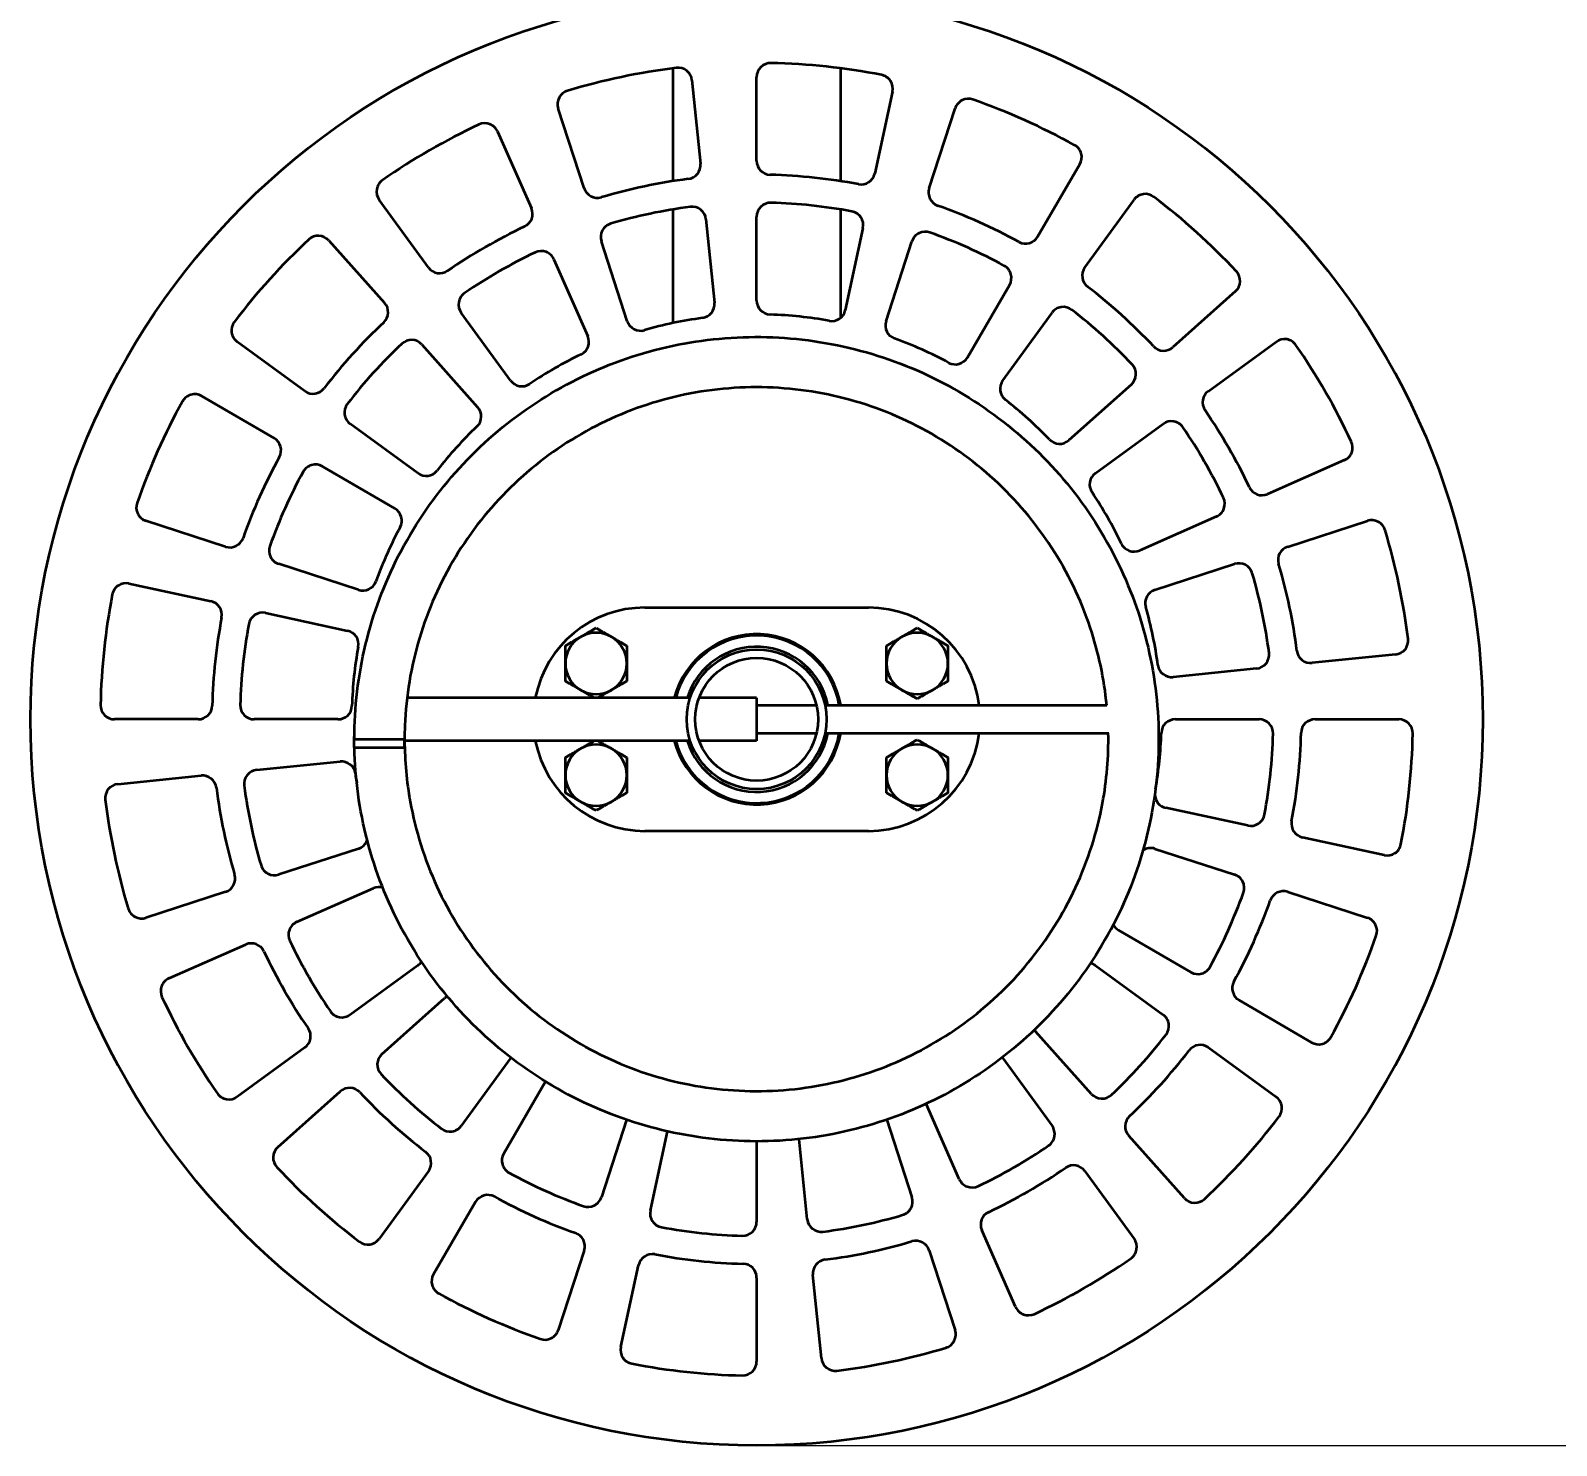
# Model space of a CAD drawing. Header units: millimetres. Extents: x 150 to 6235, y 143 to 4395.
# Drawn here: x 1162 to 1708, y 727 to 1233 of the extents above; entities that cross this region are included whole.
import ezdxf

# ---------------------------------------------------------------- set-up
doc = ezdxf.new("R2010")
doc.units = ezdxf.units.MM
doc.header["$LTSCALE"] = 15
doc.layers.add('AM_0', color=7, linetype='Continuous', lineweight=35)
doc.layers.add('AM_5', color=3, linetype='Continuous', lineweight=25, true_color=0x00ff00)
doc.styles.add('WEC-3_5', font='arial.ttf')
doc.dimstyles.new('WEC_BEM', dxfattribs={"dimscale": 15, "dimtxt": 3.5, "dimasz": 3, "dimexe": 0.5, "dimexo": 0, "dimgap": 0.5, "dimtad": 1, "dimrnd": 1e-08, "dimtxsty": 'WEC-3_5', "dimblk": 'Filled-1', "dimcen": 0.09, "dimdle": 12, "dimclrd": 256, "dimclre": 256, "dimclrt": 7, "dimadec": 1, "dimazin": 2, "dimtfac": 0.571429, "dimtdec": 3, "dimtmove": 0, "dimatfit": 3, "dimldrblk": 'Filled-1', "dimfxl": 1, "dimtolj": 1, "dimlwd": 15, "dimlwe": 15, "dimarcsym": 0})

# ---------------------------------------------------------------- blocks, each defined once
blk = doc.blocks.new('Filled-1')
at = {"color": 0}
for p, q in [((0, 0), (-1, 0.167)), ((-1, 0.167), (-1, -0.167)), ((-1, 0), (0, 0)), ((-1, -0.167), (0, 0))]:
    blk.add_line(p, q, dxfattribs=at)
at = {"color": 0, "flags": 128}
blk.add_lwpolyline([(-1, -0.167), (0, 0), (-1, 0.167), (-1, -0.167)], dxfattribs=at)
at = {"color": 0}
blk.add_solid([(-1, -0.167), (0, 0), (-1, 0.167), (-1, -0.167)], dxfattribs=at)
blk = doc.blocks.new('*D23')
at = {"layer": 'AM_5', "linetype": 'Continuous', "lineweight": 15, "transparency": 16777216}
for p, q in [((1421.57, 2076.62), (2115.3, 2076.62)), ((2107.8, 2031.62), (2107.8, 771.62)), ((1421.57, 726.62), (2115.3, 726.62))]:
    blk.add_line(p, q, dxfattribs=at)
at = {"layer": 'Defpoints', "color": 0, "linetype": 'Continuous', "transparency": 16777216}
for p in [(1421.57, 2076.62), (1421.57, 726.62), (2107.8, 726.62)]:
    blk.add_point(p, dxfattribs=at)
at = {"layer": 'AM_5', "linetype": 'Continuous', "lineweight": 15, "transparency": 16777216, "xscale": 45, "yscale": 45, "zscale": 45}
for p, rotation in [((2107.8, 2076.62), 90), ((2107.8, 726.62), 270)]:
    blk.add_blockref('Filled-1', p, dxfattribs=dict(at, rotation=rotation))
at = {"layer": 'AM_5', "color": 7, "linetype": 'Continuous', "lineweight": 18, "transparency": 16777216, "insert": (2046.66, 1325.79), "char_height": 52.5, "attachment_point": 1, "rotation": 90, "style": 'WEC-3_5'}
blk.add_mtext('\\A1;1350', dxfattribs=at)

msp = doc.modelspace()

# ---------------------------------------------------------------- linework, layer by layer
at = {"layer": 'AM_0'}
for p, q in [((1391.565, 1219.699), (1391.565, 1179.3)), ((1451.565, 1219.699), (1451.565, 1179.3)), ((1398.383, 1215.396), (1401.408, 1185.541)), ((1421.565, 1186.559), (1421.565, 1216.567)), ((1470.212, 1211.363), (1463.864, 1182.034)), ((1359.781, 1176.774), (1350.508, 1205.313)), ((1483.35, 1176.774), (1492.623, 1205.313)), ((1328.822, 1197.035), (1340.925, 1169.576)), ((1537.28, 1185.33), (1522.179, 1159.399)), ((1304.045, 1148.375), (1286.407, 1172.652)), ((1539.086, 1148.375), (1556.724, 1172.652)), ((1391.565, 1169.173), (1391.565, 1128.484)), ((1403.425, 1165.636), (1406.451, 1135.775)), ((1421.565, 1136.538), (1421.565, 1166.552)), ((1451.565, 1169.173), (1451.565, 1130.337)), ((1459.631, 1162.48), (1453.282, 1133.145)), ((1268.34, 1158.077), (1288.336, 1135.702)), ((1375.239, 1129.201), (1365.964, 1157.746)), ((1467.892, 1129.201), (1477.167, 1157.746)), ((1348.995, 1151.268), (1361.1, 1123.804)), ((1512.111, 1142.11), (1497.008, 1116.173)), ((1593.021, 1139.847), (1570.646, 1119.851)), ((1333.447, 1107.907), (1315.805, 1132.189)), ((1509.684, 1107.907), (1527.326, 1132.189)), ((1259.813, 1104.142), (1235.536, 1121.78)), ((1301.668, 1120.784), (1321.668, 1098.405)), ((1583.318, 1104.142), (1607.595, 1121.78)), ((1555.728, 1106.519), (1533.349, 1086.519)), ((1222.857, 1102.337), (1248.789, 1087.236)), ((1300.28, 1074.741), (1275.999, 1092.382)), ((1542.851, 1074.741), (1567.132, 1092.382)), ((1266.078, 1077.168), (1292.014, 1062.064)), ((1631.979, 1079.365), (1604.52, 1067.262)), ((1231.414, 1048.406), (1202.874, 1057.679)), ((1586.212, 1059.192), (1558.748, 1047.087)), ((1611.717, 1048.406), (1640.257, 1057.679)), ((1278.986, 1032.949), (1250.441, 1042.223)), ((1564.145, 1032.949), (1592.69, 1042.223)), ((1196.825, 1035.269), (1226.154, 1028.92)), ((1245.708, 1024.688), (1275.042, 1018.338)), ((1381.565, 1026.622), (1461.565, 1026.622)), ((1650.34, 1009.804), (1620.484, 1006.779)), ((1600.579, 1004.762), (1570.718, 1001.736)), ((1397.789, 994.346), (1296.386, 994.346)), ((1421.565, 994.346), (1400.966, 994.346)), ((1421.565, 994.346), (1421.565, 991.622)), ((1421.565, 991.622), (1421.565, 981.622)), ((1421.565, 991.622), (1442.99, 991.622)), ((1446.06, 991.622), (1546.925, 991.622)), ((1221.628, 986.622), (1191.62, 986.622)), ((1271.649, 986.622), (1241.635, 986.622)), ((1571.482, 986.622), (1601.496, 986.622)), ((1621.503, 986.622), (1651.511, 986.622)), ((1277.54, 982.507), (1277.509, 982.507)), ((1277.509, 982.507), (1277.509, 979.507)), ((1277.509, 979.507), (1295.509, 979.507)), ((1277.509, 979.507), (1295.509, 979.507)), ((1277.509, 976.507), (1277.509, 979.507)), ((1295.509, 976.507), (1295.509, 979.507)), ((1397.789, 978.897), (1295.511, 978.897)), ((1421.565, 978.897), (1400.966, 978.897)), ((1421.565, 981.622), (1421.565, 978.897)), ((1421.565, 981.622), (1442.99, 981.622)), ((1446.06, 981.622), (1547.659, 981.622)), ((1277.509, 976.507), (1295.509, 976.507)), ((1242.552, 968.481), (1272.413, 971.507)), ((1192.791, 963.439), (1222.647, 966.464)), ((1597.423, 948.556), (1568.089, 954.906)), ((1461.565, 946.622), (1381.565, 946.622)), ((1278.986, 940.295), (1250.441, 931.02)), ((1564.145, 940.295), (1592.69, 931.02)), ((1646.306, 937.975), (1616.977, 944.323)), ((1231.414, 924.838), (1202.874, 915.565)), ((1256.919, 914.051), (1284.383, 926.156)), ((1611.717, 924.838), (1640.257, 915.565)), ((1577.053, 896.076), (1551.117, 911.18)), ((1211.152, 893.879), (1238.611, 905.982)), ((1300.28, 898.503), (1275.999, 880.861)), ((1542.851, 898.503), (1567.132, 880.861)), ((1287.403, 866.724), (1309.782, 886.724)), ((1620.274, 870.907), (1594.342, 886.008)), ((1541.463, 852.459), (1521.463, 874.839)), ((1259.813, 869.101), (1235.536, 851.463)), ((1583.318, 869.101), (1607.595, 851.463)), ((1333.447, 865.337), (1315.805, 841.055)), ((1509.684, 865.337), (1527.326, 841.055)), ((1250.11, 833.397), (1272.485, 853.393)), ((1331.02, 831.134), (1346.015, 856.884)), ((1494.136, 821.975), (1482.249, 848.944)), ((1374.976, 843.233), (1365.964, 815.498)), ((1468.144, 843.268), (1477.167, 815.498)), ((1383.5, 810.764), (1389.629, 839.081)), ((1439.706, 807.608), (1436.796, 836.321)), ((1574.791, 815.166), (1554.795, 837.541)), ((1421.565, 835.507), (1421.565, 806.691)), ((1304.045, 824.869), (1286.407, 800.592)), ((1539.086, 824.869), (1556.724, 800.592)), ((1305.851, 787.913), (1320.952, 813.845)), ((1514.309, 776.209), (1502.206, 803.668)), ((1359.781, 796.47), (1350.508, 767.93)), ((1483.35, 796.47), (1492.623, 767.93)), ((1372.919, 761.881), (1379.267, 791.21)), ((1444.748, 757.848), (1441.723, 787.703)), ((1421.565, 786.684), (1421.565, 756.676))]:
    msp.add_line(p, q, dxfattribs=at)
for radius in [260, 25, 22]:
    msp.add_circle((1421.565, 986.622), radius, dxfattribs=at)
for centre, radius, start, end in [((1421.565, 986.622), 235, 97.03196, 106.75434), ((1393.408, 1214.892), 5, 5.7863, 97.03196), ((1426.565, 1216.567), 5, 88.75434, 180), ((1421.565, 986.622), 235, 79.03196, 88.75434), ((1465.326, 1212.42), 5, 347.7863, 79.03196), ((1355.264, 1206.858), 5, 106.75434, 198), ((1497.378, 1203.768), 5, 70.75434, 162), ((1421.565, 986.622), 235, 61.03196, 70.75434), ((1421.565, 986.622), 235, 115.03196, 124.75434), ((1324.247, 1195.018), 5, 23.7863, 115.03196), ((1532.959, 1187.846), 5, 329.7863, 61.03196), ((1426.565, 1186.559), 5, 180, 268.56746), ((1396.434, 1185.036), 5, 277.21884, 5.7863), ((1421.565, 986.622), 195, 79.21884, 88.56746), ((1458.977, 1183.092), 5, 259.21884, 347.7863), ((1290.452, 1175.591), 5, 124.75434, 216), ((1364.537, 1178.319), 5, 198, 286.56746), ((1421.565, 986.622), 195, 97.21884, 106.56746), ((1488.105, 1175.229), 5, 162, 250.56746), ((1336.35, 1167.559), 5, 295.21884, 23.7863), ((1421.565, 986.622), 185, 97.37805, 106.40825), ((1398.451, 1165.131), 5, 5.7863, 97.37805), ((1426.565, 1166.552), 5, 88.40825, 180), ((1421.565, 986.622), 185, 79.37805, 88.40825), ((1421.565, 986.622), 195, 61.21884, 70.56746), ((1560.769, 1169.713), 5, 52.75434, 144), ((1421.565, 986.622), 235, 43.03196, 52.75434), ((1370.719, 1159.291), 5, 106.40825, 198), ((1454.744, 1163.537), 5, 347.7863, 79.37805), ((1421.565, 986.622), 235, 133.03196, 142.75434), ((1264.612, 1154.746), 5, 41.7863, 133.03196), ((1421.565, 986.622), 195, 115.21884, 124.56746), ((1481.922, 1156.201), 5, 70.40825, 162), ((1421.565, 986.622), 185, 61.37805, 70.40825), ((1517.859, 1161.915), 5, 241.21884, 329.7863), ((1421.565, 986.622), 185, 115.37805, 124.40825), ((1344.419, 1149.252), 5, 23.7863, 115.37805), ((1308.09, 1151.314), 5, 216, 304.56746), ((1507.791, 1144.626), 5, 329.7863, 61.37805), ((1543.131, 1145.436), 5, 144, 232.56746), ((1589.689, 1143.575), 5, 311.7863, 43.03196), ((1319.85, 1135.128), 5, 124.40825, 216), ((1426.565, 1136.538), 5, 180, 268.08979), ((1421.565, 986.622), 195, 43.21884, 52.56746), ((1284.608, 1132.37), 5, 313.21884, 41.7863), ((1401.477, 1135.27), 5, 277.69651, 5.7863), ((1421.565, 986.622), 145, 79.69651, 88.08979), ((1448.395, 1134.203), 5, 259.69651, 347.7863), ((1531.371, 1129.25), 5, 52.40825, 144), ((1421.565, 986.622), 185, 43.37805, 52.40825), ((1238.474, 1125.825), 5, 142.75434, 234), ((1421.565, 986.622), 195, 133.21884, 142.56746), ((1379.994, 1130.746), 5, 198, 286.08979), ((1421.565, 986.622), 145, 97.69651, 106.08979), ((1472.648, 1127.656), 5, 162, 250.08979), ((1421.565, 986.622), 185, 133.37805, 142.40825), ((1297.94, 1117.453), 5, 41.7863, 133.37805), ((1356.525, 1121.787), 5, 295.69651, 23.7863), ((1421.565, 986.622), 145, 61.69651, 70.08979), ((1567.314, 1123.579), 5, 223.21884, 311.7863), ((1610.534, 1117.735), 5, 34.75434, 126), ((1421.565, 986.622), 235, 25.03196, 34.75434), ((1421.565, 986.622), 145, 115.69651, 124.08979), ((1492.687, 1118.689), 5, 241.69651, 329.7863), ((1552.396, 1110.247), 5, 311.7863, 43.37805), ((1262.752, 1108.187), 5, 234, 322.56746), ((1337.492, 1110.846), 5, 216, 304.08979), ((1513.729, 1104.968), 5, 144, 232.08979), ((1586.257, 1100.097), 5, 126, 214.56746), ((1421.565, 986.622), 235, 151.03196, 160.75434), ((1220.341, 1098.016), 5, 59.7863, 151.03196), ((1278.938, 1096.427), 5, 142.40825, 234), ((1317.94, 1095.073), 5, 313.69651, 41.7863), ((1421.565, 986.622), 145, 43.69651, 52.08979), ((1570.071, 1088.337), 5, 34.40825, 126), ((1421.565, 986.622), 195, 25.21884, 34.56746), ((1421.565, 986.622), 145, 133.69651, 142.08979), ((1421.565, 986.622), 185, 25.37805, 34.40825), ((1246.272, 1082.915), 5, 331.21884, 59.7863), ((1530.017, 1090.248), 5, 223.69651, 311.7863), ((1629.962, 1083.94), 5, 293.7863, 25.03196), ((1421.565, 986.622), 195, 151.21884, 160.56746), ((1263.562, 1072.847), 5, 59.7863, 151.37805), ((1421.565, 986.622), 185, 151.37805, 160.40825), ((1303.219, 1078.786), 5, 234, 322.08979), ((1545.79, 1070.695), 5, 126, 214.08979), ((1421.565, 986.622), 145, 25.69651, 34.08979), ((1584.195, 1063.768), 5, 293.7863, 25.37805), ((1602.503, 1071.837), 5, 205.21884, 293.7863), ((1204.419, 1062.434), 5, 160.75434, 252), ((1289.498, 1057.743), 5, 331.69651, 59.7863), ((1421.565, 986.622), 145, 151.69651, 160.08979), ((1641.802, 1052.924), 5, 16.75434, 108), ((1232.959, 1053.161), 5, 252, 340.56746), ((1556.731, 1051.662), 5, 205.69651, 293.7863), ((1421.565, 986.622), 235, 7.03196, 16.75434), ((1251.986, 1046.979), 5, 160.40825, 252), ((1613.262, 1043.651), 5, 108, 196.56746), ((1594.235, 1037.468), 5, 16.40825, 108), ((1421.565, 986.622), 185, 7.37805, 16.40825), ((1421.565, 986.622), 195, 7.21884, 16.56746), ((1195.767, 1030.382), 5, 77.7863, 169.03196), ((1280.531, 1037.704), 5, 252, 340.08979), ((1565.69, 1028.193), 5, 108, 196.08979), ((1421.565, 986.622), 235, 169.03196, 178.75434), ((1225.096, 1024.033), 5, 349.21884, 77.7863), ((1421.565, 986.622), 195, 169.21884, 178.56746), ((1244.65, 1019.801), 5, 77.7863, 169.37805), ((1381.565, 986.622), 40, 90, 168.86516), ((1461.565, 986.622), 40, 7.18076, 90), ((1421.565, 986.622), 145, 7.69651, 16.08979), ((1421.565, 986.622), 185, 169.37805, 178.40825), ((1273.984, 1013.451), 5, 349.69651, 77.7863), ((1364.065, 1006.622), 11, 60, 120), ((1421.565, 986.622), 30.5, 9.43534, 165.32888), ((1421.565, 986.622), 30, 9.59407, 165.07873), ((1479.065, 1006.622), 11, 60, 120), ((1421.565, 986.622), 145, 169.69651, 178.08979), ((1364.065, 1006.622), 11, 120, 180), ((1364.065, 1006.622), 11, 0, 60), ((1421.565, 986.622), 26, 11.08749, 162.71616), ((1479.065, 1006.622), 11, 120, 180), ((1479.065, 1006.622), 11, 0, 60), ((1619.98, 1011.754), 5, 187.21884, 275.7863), ((1649.835, 1014.779), 5, 275.7863, 7.03196), ((1364.065, 1006.622), 11, 180, 240), ((1364.065, 1006.622), 11, 300, 0), ((1479.065, 1006.622), 11, 180, 240), ((1479.065, 1006.622), 11, 300, 0), ((1570.214, 1006.711), 5, 187.69651, 275.7863), ((1600.075, 1009.737), 5, 275.7863, 7.37805), ((1364.065, 1006.622), 11, 240, 300), ((1479.065, 1006.622), 11, 240, 300), ((1191.62, 991.622), 5, 178.75434, 270), ((1221.628, 991.622), 5, 270, 358.56746), ((1241.635, 991.622), 5, 178.40825, 270), ((1271.649, 991.622), 5, 270, 358.08979), ((1571.482, 981.622), 5, 90, 178.08979), ((1601.496, 981.622), 5, 358.40825, 90), ((1621.503, 981.622), 5, 90, 178.56746), ((1651.511, 981.622), 5, 358.75434, 90), ((1381.565, 986.622), 40, 191.13484, 270), ((1421.565, 986.622), 30.5, 194.67112, 350.56466), ((1421.565, 986.622), 30, 194.92127, 350.40593), ((1421.565, 986.622), 26, 197.28384, 348.91251), ((1461.565, 986.622), 40, 270, 352.81924), ((1421.565, 986.622), 145, 350.0724, 358.08979), ((1421.565, 986.622), 185, 349.37805, 358.40825), ((1421.565, 986.622), 195, 349.21884, 358.56746), ((1421.565, 986.622), 235, 349.03196, 358.75434), ((1364.065, 966.622), 11, 120, 180), ((1364.065, 966.622), 11, 60, 120), ((1364.065, 966.622), 11, 0, 60), ((1479.065, 966.622), 11, 120, 180), ((1479.065, 966.622), 11, 60, 120), ((1479.065, 966.622), 11, 0, 60), ((1243.056, 963.507), 5, 95.7863, 187.37805), ((1272.917, 966.533), 5, 7.69651, 95.7863), ((1421.565, 986.622), 145, 187.69651, 189.02087), ((1193.296, 958.464), 5, 95.7863, 187.03196), ((1223.151, 961.49), 5, 7.21884, 95.7863), ((1421.565, 986.622), 195, 187.21884, 196.56746), ((1421.565, 986.622), 185, 187.37805, 196.40825), ((1364.065, 966.622), 11, 180, 240), ((1364.065, 966.622), 11, 300, 0), ((1479.065, 966.622), 11, 180, 240), ((1479.065, 966.622), 11, 300, 0), ((1421.565, 986.622), 235, 187.03196, 196.75434), ((1364.065, 966.622), 11, 240, 300), ((1479.065, 966.622), 11, 240, 300), ((1569.147, 959.792), 5, 180.53062, 257.7863), ((1598.481, 953.443), 5, 257.7863, 349.37805), ((1618.035, 949.21), 5, 169.21884, 257.7863), ((1277.441, 945.05), 5, 288, 339.71562), ((1562.6, 935.54), 5, 72, 122.48574), ((1647.364, 942.862), 5, 257.7863, 349.03196), ((1248.896, 935.775), 5, 196.40825, 288), ((1229.869, 929.593), 5, 288, 16.56746), ((1591.145, 926.265), 5, 340.40825, 72), ((1286.4, 921.581), 5, 75.50732, 113.7863), ((1421.565, 986.622), 185, 331.37805, 340.40825), ((1610.172, 920.082), 5, 72, 160.56746), ((1201.329, 920.32), 5, 196.75434, 288), ((1421.565, 986.622), 195, 331.21884, 340.56746), ((1258.936, 909.476), 5, 113.7863, 205.37805), ((1553.633, 915.5), 5, 209.13117, 239.7863), ((1638.712, 910.809), 5, 340.75434, 72), ((1421.565, 986.622), 185, 205.37805, 214.40825), ((1421.565, 986.622), 235, 331.03196, 340.75434), ((1240.628, 901.406), 5, 25.21884, 113.7863), ((1421.565, 986.622), 195, 205.21884, 214.56746), ((1297.341, 902.548), 5, 306, 327.31059), ((1539.912, 894.458), 5, 54, 76.11726), ((1579.569, 900.397), 5, 239.7863, 331.37805), ((1213.169, 889.303), 5, 113.7863, 205.03196), ((1596.858, 890.329), 5, 151.21884, 239.7863), ((1421.565, 986.622), 235, 205.03196, 214.75434), ((1313.114, 882.996), 5, 117.60651, 131.7863), ((1273.06, 884.906), 5, 214.40825, 306), ((1564.193, 876.816), 5, 322.40825, 54), ((1256.874, 873.147), 5, 306, 34.56746), ((1525.191, 878.17), 5, 213.38361, 221.7863), ((1421.565, 986.622), 185, 313.37805, 322.40825), ((1580.379, 865.056), 5, 54, 142.56746), ((1622.79, 875.228), 5, 239.7863, 331.03196), ((1290.735, 862.996), 5, 131.7863, 223.37805), ((1329.402, 868.276), 5, 324, 326.14794), ((1505.639, 862.398), 5, 36, 38.93405), ((1421.565, 986.622), 195, 313.21884, 322.56746), ((1421.565, 986.622), 185, 223.37805, 232.40825), ((1232.597, 855.508), 5, 214.75434, 306), ((1275.817, 849.664), 5, 43.21884, 131.7863), ((1421.565, 986.622), 195, 223.21884, 232.56746), ((1545.191, 855.791), 5, 221.7863, 313.37805), ((1604.656, 847.418), 5, 322.75434, 54), ((1558.523, 840.873), 5, 133.21884, 221.7863), ((1421.565, 986.622), 235, 313.03196, 322.75434), ((1311.76, 843.994), 5, 232.40825, 324), ((1523.281, 838.116), 5, 304.40825, 36), ((1253.442, 829.668), 5, 131.7863, 223.03196), ((1300, 827.808), 5, 324, 52.56746), ((1335.34, 828.618), 5, 149.7863, 241.37805), ((1421.565, 986.622), 185, 295.37805, 304.40825), ((1421.565, 986.622), 235, 223.03196, 232.75434), ((1421.565, 986.622), 195, 295.21884, 304.56746), ((1535.041, 821.93), 5, 36, 124.56746), ((1421.565, 986.622), 185, 241.37805, 250.40825), ((1498.712, 823.992), 5, 203.7863, 295.37805), ((1325.272, 811.329), 5, 61.21884, 149.7863), ((1421.565, 986.622), 195, 241.21884, 250.56746), ((1361.209, 817.043), 5, 250.40825, 342), ((1472.412, 813.953), 5, 286.40825, 18), ((1578.519, 818.498), 5, 221.7863, 313.03196), ((1388.386, 809.706), 5, 167.7863, 259.37805), ((1421.565, 986.622), 185, 277.37805, 286.40825), ((1506.781, 805.684), 5, 115.21884, 203.7863), ((1421.565, 986.622), 185, 259.37805, 268.40825), ((1416.565, 806.691), 5, 268.40825, 0), ((1444.68, 808.112), 5, 185.7863, 277.37805), ((1282.362, 803.531), 5, 232.75434, 324), ((1355.026, 798.015), 5, 342, 70.56746), ((1421.565, 986.622), 195, 277.21884, 286.56746), ((1478.594, 794.925), 5, 18, 106.56746), ((1552.679, 797.653), 5, 304.75434, 36), ((1384.154, 790.152), 5, 79.21884, 167.7863), ((1421.565, 986.622), 195, 259.21884, 268.56746), ((1446.697, 788.207), 5, 97.21884, 185.7863), ((1421.565, 986.622), 235, 295.03196, 304.75434), ((1310.171, 785.397), 5, 149.7863, 241.03196), ((1416.565, 786.684), 5, 0, 88.56746), ((1421.565, 986.622), 235, 241.03196, 250.75434), ((1518.884, 778.225), 5, 203.7863, 295.03196), ((1345.753, 769.476), 5, 250.75434, 342), ((1487.867, 766.385), 5, 286.75434, 18), ((1377.805, 760.823), 5, 167.7863, 259.03196), ((1421.565, 986.622), 235, 277.03196, 286.75434), ((1421.565, 986.622), 235, 259.03196, 268.75434), ((1416.565, 756.676), 5, 268.75434, 0), ((1449.723, 758.352), 5, 185.7863, 277.03196)]:
    msp.add_arc(centre, radius, start, end, dxfattribs=at)
for points, knots in [([(1277.509, 979.507), (1277.509, 990.879), (1278.875, 1002.327), (1284.212, 1024.381), (1288.207, 1035.137), (1298.536, 1055.281), (1304.938, 1064.803), (1319.697, 1081.969), (1328.151, 1089.727), (1346.519, 1102.96), (1356.554, 1108.523), (1377.51, 1117.087), (1388.569, 1120.146), (1410.948, 1123.565), (1422.416, 1123.949), (1444.973, 1122.033), (1456.212, 1119.721), (1477.693, 1112.577), (1488.078, 1107.697), (1507.29, 1095.722), (1516.243, 1088.547), (1532.117, 1072.406), (1539.141, 1063.333), (1550.794, 1043.924), (1555.499, 1033.459), (1562.283, 1011.861), (1564.407, 1000.585), (1565.945, 977.999), (1565.37, 966.54), (1561.577, 944.221), (1558.334, 933.215), (1549.421, 912.405), (1543.691, 902.464), (1530.153, 884.32), (1522.255, 875.997), (1504.845, 861.527), (1495.217, 855.285), (1474.903, 845.294), (1464.081, 841.479), (1441.992, 836.523), (1430.578, 835.348), (1407.943, 835.702), (1396.571, 837.232), (1374.648, 842.876), (1363.95, 847.027), (1343.958, 857.647), (1334.53, 864.187), (1317.58, 879.194), (1309.946, 887.759), (1296.981, 906.317), (1291.564, 916.433), (1283.305, 937.511), (1280.408, 948.613), (1278.099, 965.342), (1277.66, 970.921), (1277.544, 976.507)], [0, 0, 0, 0, 3.4735356, 3.4735356, 6.9307806, 6.9307806, 10.3881784, 10.3881784, 13.8455749, 13.8455749, 17.3029713, 17.3029713, 20.7603678, 20.7603678, 24.2177642, 24.2177642, 27.6751607, 27.6751607, 31.1325572, 31.1325572, 34.5899536, 34.5899536, 38.0473501, 38.0473501, 41.5047465, 41.5047465, 44.962143, 44.962143, 48.4195394, 48.4195394, 51.8769359, 51.8769359, 55.3343324, 55.3343324, 58.7917288, 58.7917288, 62.2491253, 62.2491253, 65.7065217, 65.7065217, 69.1639182, 69.1639182, 72.6213146, 72.6213146, 76.0787111, 76.0787111, 79.5361075, 79.5361075, 82.993504, 82.993504, 86.4509005, 86.4509005, 89.9082969, 89.9082969, 91.6092193, 91.6092193, 91.6092193, 91.6092193]), ([(1546.927, 991.6), (1546.014, 1001.07), (1544.011, 1010.486), (1537.635, 1029.536), (1532.965, 1039.222), (1521.436, 1056.985), (1514.491, 1065.196), (1498.886, 1079.512), (1490.109, 1085.725), (1471.42, 1095.684), (1461.369, 1099.505), (1440.783, 1104.474), (1430.095, 1105.66), (1408.921, 1105.323), (1398.276, 1103.799), (1377.859, 1098.178), (1367.933, 1094.04), (1349.57, 1083.492), (1340.995, 1077.004), (1325.853, 1062.199), (1319.172, 1053.772), (1308.213, 1035.652), (1303.853, 1025.822), (1297.773, 1005.537), (1296.009, 994.929), (1295.54, 982.735), (1295.509, 981.121), (1295.509, 979.507)], [445.8291769, 445.8291769, 445.8291769, 445.8291769, 448.7466458, 448.7466458, 451.9983089, 451.9983089, 455.2499721, 455.2499721, 458.5016353, 458.5016353, 461.7532984, 461.7532984, 465.0049616, 465.0049616, 468.2566248, 468.2566248, 471.508288, 471.508288, 474.7599511, 474.7599511, 478.0116143, 478.0116143, 481.2632775, 481.2632775, 484.5149406, 484.5149406, 485.0105694, 485.0105694, 485.0105694, 485.0105694]), ([(1295.513, 979.046), (1295.54, 971.687), (1296.214, 964.315), (1299.402, 946.676), (1302.633, 936.42), (1311.491, 917.184), (1317.184, 908.062), (1330.571, 891.653), (1338.365, 884.244), (1355.43, 871.704), (1364.829, 866.479), (1384.487, 858.605), (1394.894, 855.896), (1415.897, 853.188), (1426.65, 853.168), (1447.663, 855.798), (1458.08, 858.467), (1477.768, 866.268), (1487.186, 871.458), (1504.298, 883.934), (1512.119, 891.314), (1525.567, 907.673), (1531.294, 916.775), (1540.224, 935.977), (1543.493, 946.221), (1546.931, 964.843), (1547.63, 973.254), (1547.49, 981.622)], [404.2221968, 404.2221968, 404.2221968, 404.2221968, 406.4750246, 406.4750246, 409.7266877, 409.7266877, 412.9783509, 412.9783509, 416.2300141, 416.2300141, 419.4816772, 419.4816772, 422.7333404, 422.7333404, 425.9850036, 425.9850036, 429.2366667, 429.2366667, 432.4883299, 432.4883299, 435.7399931, 435.7399931, 438.9916563, 438.9916563, 442.2433194, 442.2433194, 444.8069884, 444.8069884, 444.8069884, 444.8069884])]:
    msp.add_open_spline(points, degree=3, knots=knots, dxfattribs=at)
for points, weights in [([(1358.565, 1016.148), (1361.118, 1017.622), (1364.065, 1019.323)], [1, 1.0379548493, 1]), ([(1364.065, 1019.323), (1367.013, 1017.622), (1369.565, 1016.148)], [1, 1.0379548493, 1]), ([(1473.565, 1016.148), (1476.118, 1017.622), (1479.065, 1019.323)], [1, 1.0379548493, 1]), ([(1479.065, 1019.323), (1482.013, 1017.622), (1484.565, 1016.148)], [1, 1.0379548493, 1]), ([(1353.065, 1012.973), (1356.013, 1014.674), (1358.565, 1016.148)], [1, 1.0379548493, 1]), ([(1353.065, 1006.622), (1353.065, 1009.569), (1353.065, 1012.973)], [1, 1.0379548493, 1]), ([(1369.565, 1016.148), (1372.118, 1014.674), (1375.065, 1012.973)], [1, 1.0379548493, 1]), ([(1375.065, 1012.973), (1375.065, 1009.569), (1375.065, 1006.622)], [1, 1.0379548493, 1]), ([(1468.065, 1012.973), (1471.013, 1014.674), (1473.565, 1016.148)], [1, 1.0379548493, 1]), ([(1468.065, 1006.622), (1468.065, 1009.569), (1468.065, 1012.973)], [1, 1.0379548493, 1]), ([(1484.565, 1016.148), (1487.118, 1014.674), (1490.065, 1012.973)], [1, 1.0379548493, 1]), ([(1490.065, 1012.973), (1490.065, 1009.569), (1490.065, 1006.622)], [1, 1.0379548493, 1]), ([(1353.065, 1000.271), (1353.065, 1003.674), (1353.065, 1006.622)], [1, 1.0379548493, 1]), ([(1375.065, 1006.622), (1375.065, 1003.674), (1375.065, 1000.271)], [1, 1.0379548493, 1]), ([(1468.065, 1000.271), (1468.065, 1003.674), (1468.065, 1006.622)], [1, 1.0379548493, 1]), ([(1490.065, 1006.622), (1490.065, 1003.674), (1490.065, 1000.271)], [1, 1.0379548493, 1]), ([(1358.565, 997.095), (1356.013, 998.569), (1353.065, 1000.271)], [1, 1.0379548493, 1]), ([(1375.065, 1000.271), (1372.118, 998.569), (1369.565, 997.095)], [1, 1.0379548493, 1]), ([(1473.565, 997.095), (1471.013, 998.569), (1468.065, 1000.271)], [1, 1.0379548493, 1]), ([(1490.065, 1000.271), (1487.118, 998.569), (1484.565, 997.095)], [1, 1.0379548493, 1]), ([(1363.327, 994.346), (1360.814, 995.798), (1358.565, 997.095)], [1.00820249576, 1.03327708902, 1]), ([(1369.565, 997.095), (1367.317, 995.798), (1364.804, 994.346)], [1, 1.03327708902, 1.00820249576]), ([(1479.065, 993.92), (1476.118, 995.622), (1473.565, 997.095)], [1, 1.0379548493, 1]), ([(1484.565, 997.095), (1482.013, 995.622), (1479.065, 993.92)], [1, 1.0379548493, 1]), ([(1358.565, 976.148), (1360.814, 977.446), (1363.327, 978.897)], [1, 1.03327708902, 1.00820249576]), ([(1364.804, 978.897), (1367.317, 977.446), (1369.565, 976.148)], [1.00820249576, 1.03327708902, 1]), ([(1473.565, 976.148), (1476.118, 977.622), (1479.065, 979.323)], [1, 1.0379548493, 1]), ([(1479.065, 979.323), (1482.013, 977.622), (1484.565, 976.148)], [1, 1.0379548493, 1]), ([(1353.065, 972.973), (1356.013, 974.674), (1358.565, 976.148)], [1, 1.0379548493, 1]), ([(1353.065, 966.622), (1353.065, 969.569), (1353.065, 972.973)], [1, 1.0379548493, 1]), ([(1369.565, 976.148), (1372.118, 974.674), (1375.065, 972.973)], [1, 1.0379548493, 1]), ([(1375.065, 972.973), (1375.065, 969.569), (1375.065, 966.622)], [1, 1.0379548493, 1]), ([(1468.065, 972.973), (1471.013, 974.674), (1473.565, 976.148)], [1, 1.0379548493, 1]), ([(1468.065, 966.622), (1468.065, 969.569), (1468.065, 972.973)], [1, 1.0379548493, 1]), ([(1484.565, 976.148), (1487.118, 974.674), (1490.065, 972.973)], [1, 1.0379548493, 1]), ([(1490.065, 972.973), (1490.065, 969.569), (1490.065, 966.622)], [1, 1.0379548493, 1]), ([(1353.065, 960.271), (1353.065, 963.674), (1353.065, 966.622)], [1, 1.0379548493, 1]), ([(1375.065, 966.622), (1375.065, 963.674), (1375.065, 960.271)], [1, 1.0379548493, 1]), ([(1468.065, 960.271), (1468.065, 963.674), (1468.065, 966.622)], [1, 1.0379548493, 1]), ([(1490.065, 966.622), (1490.065, 963.674), (1490.065, 960.271)], [1, 1.0379548493, 1]), ([(1358.565, 957.095), (1356.013, 958.569), (1353.065, 960.271)], [1, 1.0379548493, 1]), ([(1364.065, 953.92), (1361.118, 955.622), (1358.565, 957.095)], [1, 1.0379548493, 1]), ([(1369.565, 957.095), (1367.013, 955.622), (1364.065, 953.92)], [1, 1.0379548493, 1]), ([(1375.065, 960.271), (1372.118, 958.569), (1369.565, 957.095)], [1, 1.0379548493, 1]), ([(1473.565, 957.095), (1471.013, 958.569), (1468.065, 960.271)], [1, 1.0379548493, 1]), ([(1479.065, 953.92), (1476.118, 955.622), (1473.565, 957.095)], [1, 1.0379548493, 1]), ([(1484.565, 957.095), (1482.013, 955.622), (1479.065, 953.92)], [1, 1.0379548493, 1]), ([(1490.065, 960.271), (1487.118, 958.569), (1484.565, 957.095)], [1, 1.0379548493, 1])]:
    msp.add_rational_spline(points, weights, degree=2, dxfattribs=at)

# ---------------------------------------------------------------- dimensions: what is measured, and where the dimension line sits
at = {"layer": 'AM_5', "linetype": 'Continuous', "lineweight": 18}
dim = msp.add_linear_dim(base=(2107.805, 726.622), p1=(1421.565, 2076.622), p2=(1421.565, 726.622), angle=90, dimstyle='WEC_BEM', override={"dimgap": 0.5, "dimdec": 2, "dimtol": 0, "dimlim": 0, "dimtp": 0, "dimtm": 0, "dimtdec": 3, "dimtofl": 0, "dimatfit": 1}, dxfattribs=at)
dim.commit()
dim.dimension.update_dxf_attribs({"geometry": '*D23', "text_midpoint": (2107.805, 1401.622), "dimtype": 160})

doc.saveas('drawing.dxf')
